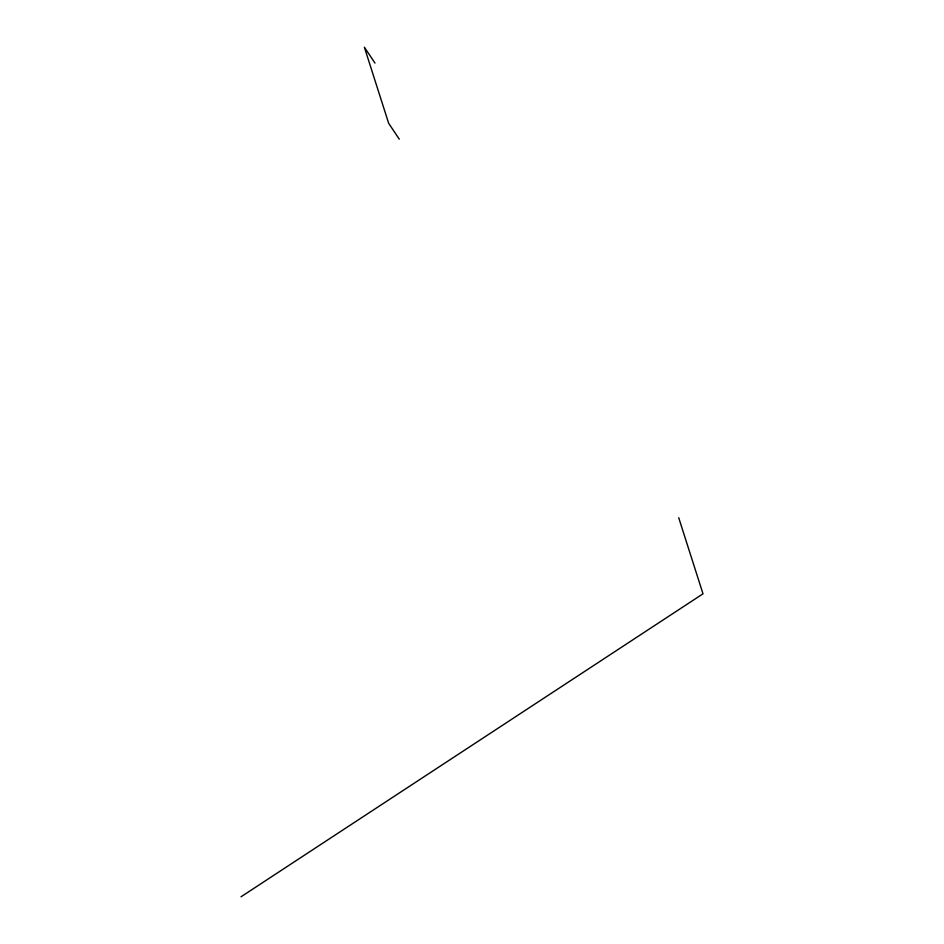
<?xml version="1.0" encoding="UTF-8"?>
<svg xmlns="http://www.w3.org/2000/svg" width="944" height="944" viewBox="0 0 944 944"><rect width="100%" height="100%" fill="white"/><g stroke="black" fill="none" stroke-linecap="round" stroke-linejoin="round"><path stroke-width="1.42" d="M241.003 896.8L702.997 593.811L678.712 517.713M374.992 63.083L364.372 47.2L388.668 123.298L399.277 139.181"/></g></svg>
